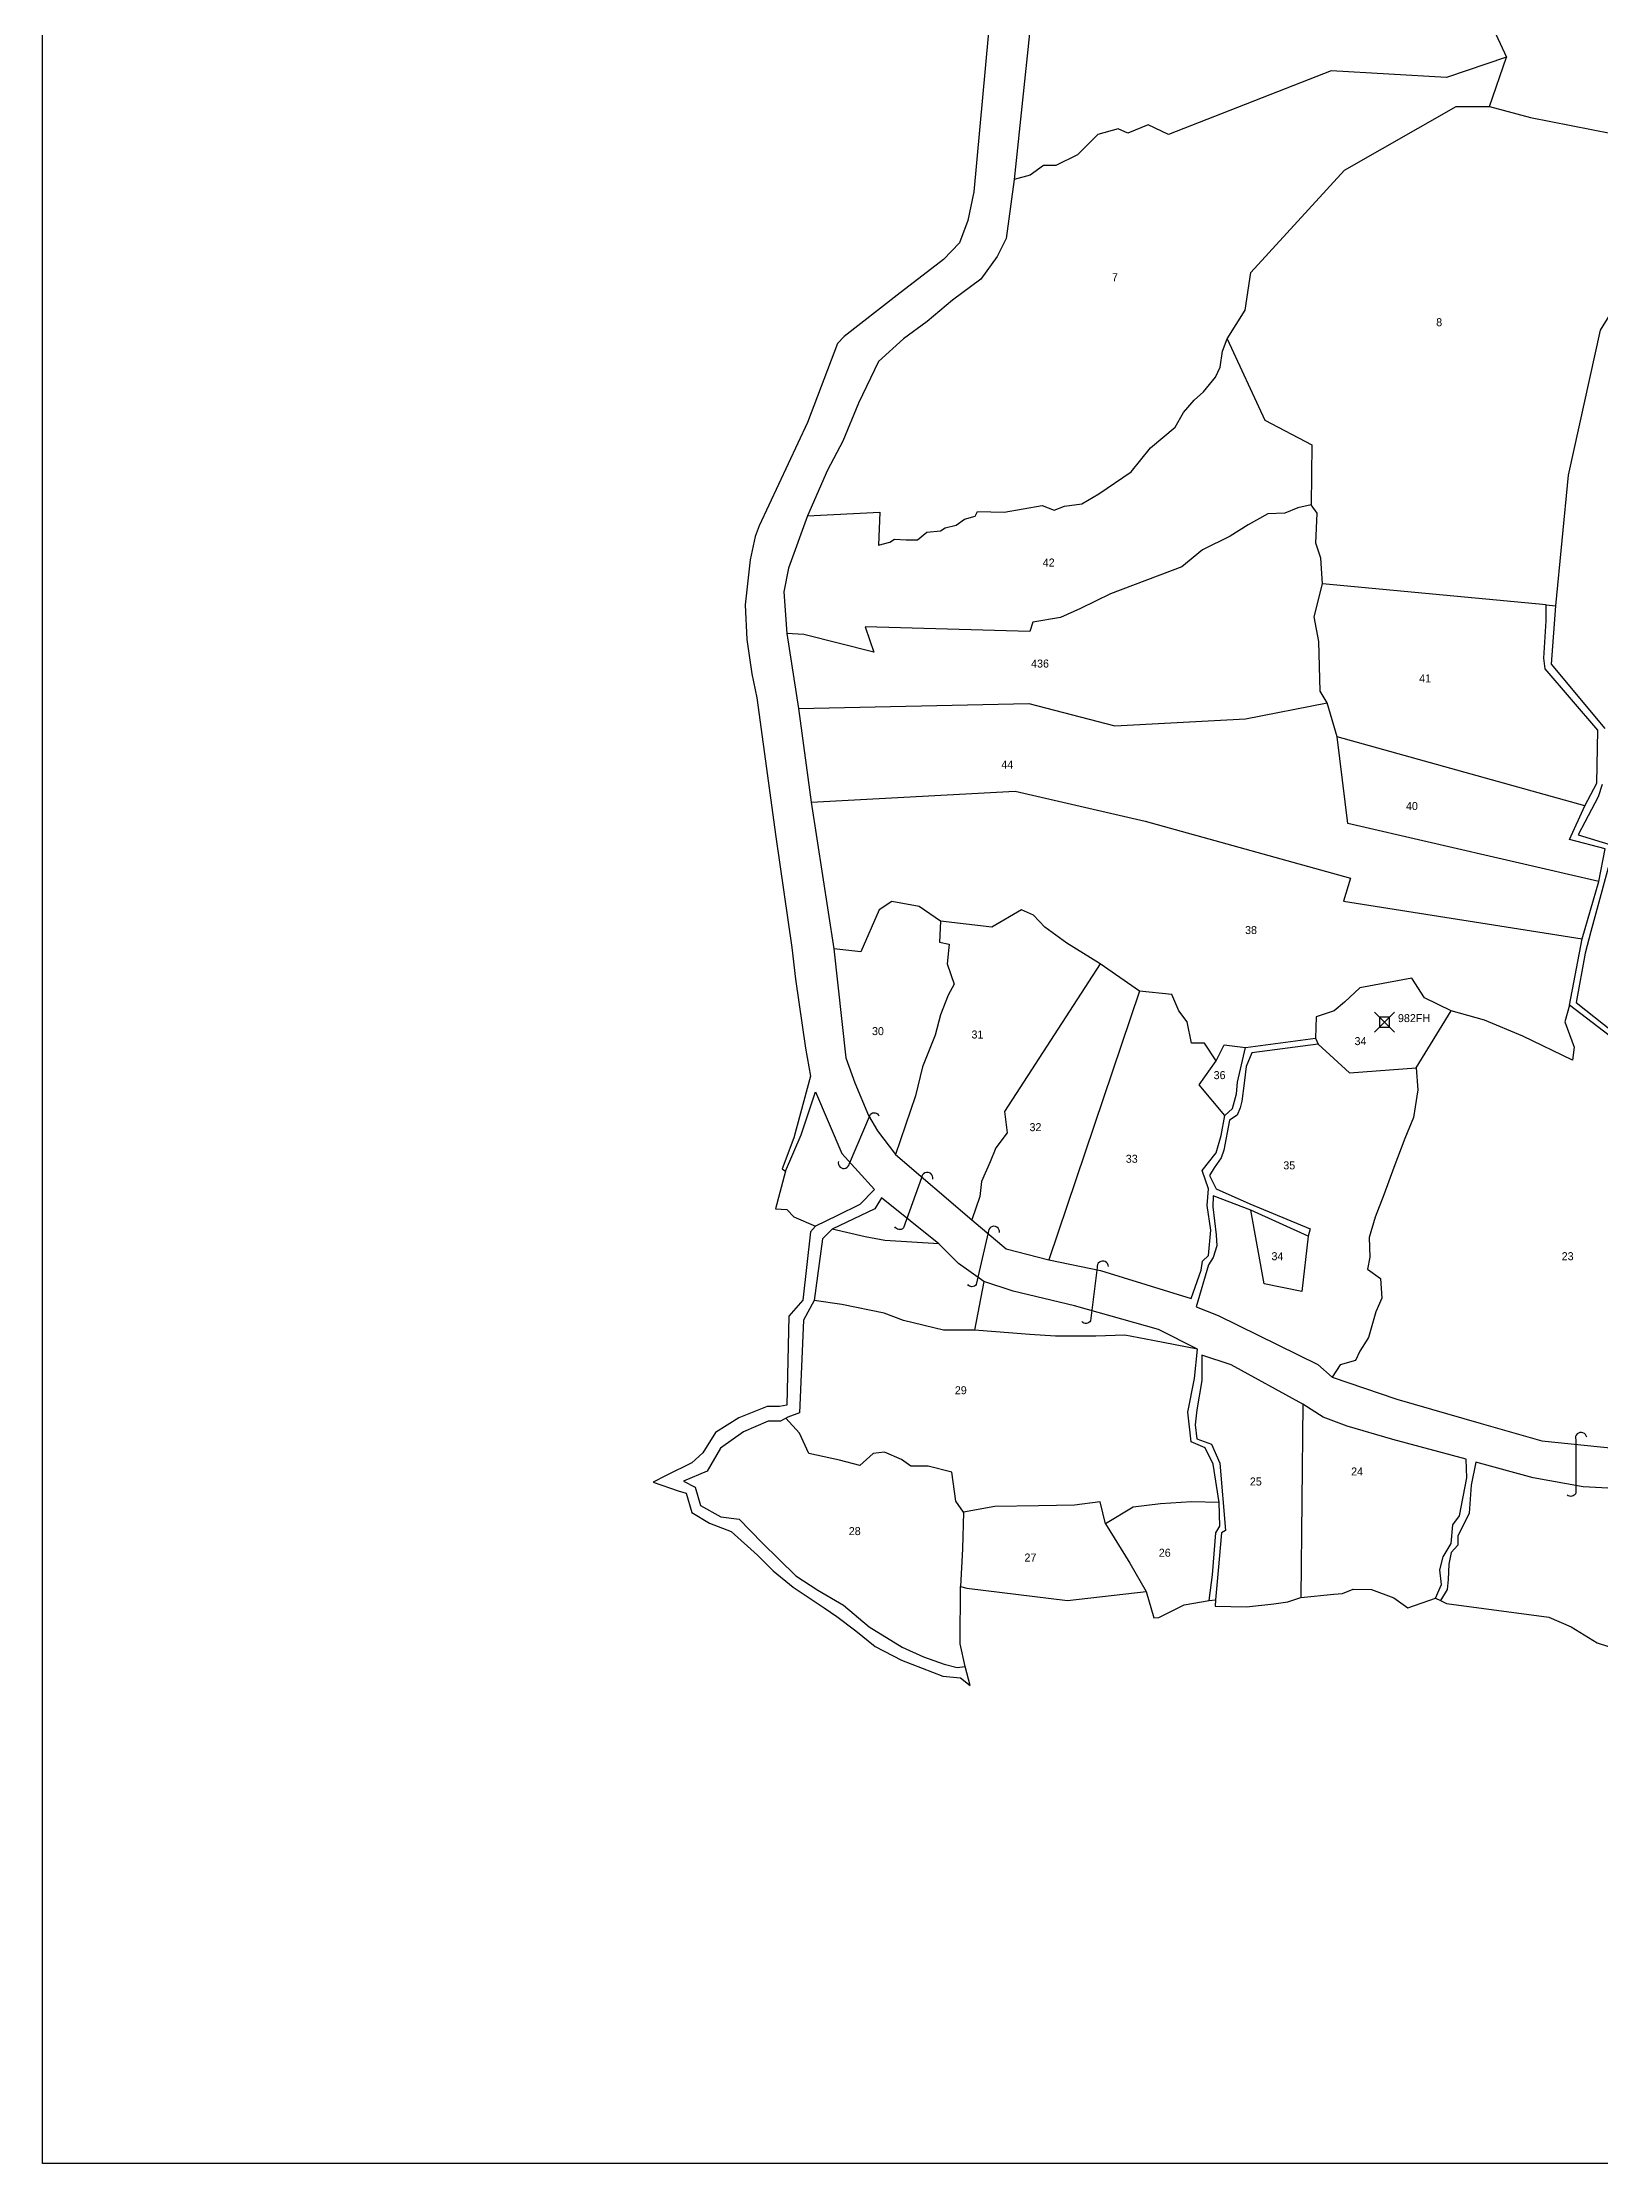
# Model space of a CAD drawing. Header units: inches. Extents: x 152888 to 154673, y 178610 to 180394.
# Drawn here: x 152888 to 153667, y 178610 to 179670 of the extents above; entities that cross this region are included whole.
import ezdxf

# ---------------------------------------------------------------- set-up
doc = ezdxf.new("R2010")
doc.units = ezdxf.units.IN
doc.header["$MEASUREMENT"] = 0
doc.header["$PDMODE"] = 67
doc.header["$PDSIZE"] = 5
for name, color, linetype in [('BORDER-B', 3, 'CONTINUOUS'), ('IMAGE', 7, 'CONTINUOUS'), ('LINK', 4, 'CONTINUOUS'), ('NO', 1, 'CONTINUOUS'), ('PARCEL', 6, 'CONTINUOUS'), ('ROAD', 2, 'CONTINUOUS'), ('TRIG-P', 2, 'CONTINUOUS'), ('TRIG-T', 1, 'CONTINUOUS')]:
    doc.layers.add(name, color=color, linetype=linetype)
picture_1 = doc.add_image_def('image1.tif', size_in_pixel=(8507, 8505))

msp = doc.modelspace()

# ---------------------------------------------------------------- linework, layer by layer
at = {"layer": 'BORDER-B'}
for points in [[(153362.4, 179689.7), (153353.7, 179595.3), (153350.8, 179581.1), (153346.6, 179569.9), (153338.7, 179561.6), (153315.4, 179543.7), (153289, 179523), (153285.7, 179519.6), (153270.7, 179480.1), (153246.6, 179428.5), (153244.5, 179423.1), (153242, 179411.5), (153239.5, 179389), (153240.4, 179371.6), (153242.9, 179354.5), (153245.4, 179342.5), (153254.9, 179273), (153262.9, 179217.7), (153264.6, 179201.9), (153269.6, 179167.4), (153272.1, 179153.3), (153263.8, 179122.5), (153258, 179107.1), (153259.6, 179105.9), (153254.6, 179087.1), (153260.4, 179086.7), (153263.8, 179083), (153274.6, 179078.4), (153272.1, 179075.5), (153268.4, 179041.4), (153261.3, 179033.5), (153260.4, 178989), (153256.7, 178988.2), (153250.5, 178988.2), (153236.3, 178982.7), (153224.7, 178975.3), (153218.3, 178965.1), (153212.9, 178960.1), (153200, 178953.8), (153193.6, 178950.4)], [(153193.6, 178950.4), (153206, 178946.1), (153210, 178944.9), (153212.8, 178935.3), (153221.7, 178929.9), (153232.6, 178925.8), (153245.7, 178914), (153253.6, 178906.1), (153263.5, 178898), (153279, 178887.7), (153285.3, 178883.3), (153294.8, 178876.1), (153304.5, 178868.3), (153317.6, 178861.5), (153338.3, 178853.5), (153347.2, 178852.6), (153351.9, 178848.9)], [(153351.9, 178848.9), (153349.4, 178858.3), (153347, 178869.6), (153347.1, 178898.4), (153350.2, 178897.5), (153400.6, 178891.3), (153439.9, 178895.9), (153443.7, 178882.7), (153446.2, 178882.9), (153458.9, 178889.1), (153471.3, 178891.4), (153474.6, 178891.7), (153474.4, 178888.5), (153490.1, 178888.2), (153503.6, 178889.7), (153510.7, 178890.6), (153517.1, 178892.9), (153533.7, 178894.5), (153538, 178894.8), (153543.3, 178897), (153552.4, 178896.8), (153563.7, 178892.6), (153570.7, 178887.7), (153584.4, 178892.5), (153587, 178891.4), (153590, 178889.8), (153641, 178883), (153652.3, 178878.2), (153665.2, 178870.2), (153688.4, 178862.7)]]:
    msp.add_lwpolyline(points, dxfattribs=at)
at = {"layer": 'LINK'}
for points in [[(153286.1, 179110.8, 1.087578), (153291.6, 179109.8), (153302.1, 179134.4, -0.507455), (153306.4, 179133.6)], [(153333.3, 179101.9, 1.087578), (153327.7, 179102.6), (153318.6, 179077.5, -0.507455), (153314.3, 179078.1)], [(153366.6, 179075.3, 1.087578), (153361, 179075.3), (153355, 179049.2, -0.507455), (153350.7, 179049.2)], [(153421, 179058.2, 1.087578), (153415.4, 179057.7), (153412.1, 179031.1, -0.507455), (153407.8, 179030.7)], [(153660, 178972.9, 1.087578), (153654.5, 178971.7), (153654.5, 178944.9, -0.507455), (153650.3, 178944)]]:
    msp.add_lwpolyline(points, format="xyb", dxfattribs=at)
at = {"layer": 'PARCEL'}
for points in [[(153566.1, 179959), (153567, 179899.3), (153560.9, 179840.3), (153579.9, 179759), (153588, 179731.8), (153619.9, 179662.7), (153590, 179652.5), (153532.4, 179655.9), (153451, 179624.1), (153440.9, 179628.8), (153430.7, 179624.7), (153425.9, 179626.8), (153415.8, 179624.1), (153405.6, 179613.9), (153394.7, 179608.5), (153388.6, 179608.5), (153381.9, 179603.7), (153374, 179601.6)], [(153480.4, 179521.9), (153489.4, 179536.3), (153492.1, 179555.1), (153539, 179606.2), (153594.7, 179638), (153611.5, 179638), (153619.9, 179662.7)], [(153611.5, 179638), (153631.9, 179632.6), (153723.3, 179614.6), (153699.5, 179579.3), (153666.8, 179526.3), (153650.7, 179453.8), (153644.4, 179388.5)], [(153270.7, 179433.5), (153306.8, 179435.2), (153306.1, 179418.7), (153311.8, 179420.2), (153314.1, 179421.8), (153319.9, 179421.4), (153325.7, 179421.4), (153330.3, 179425.2), (153337.2, 179426), (153339.5, 179427.5), (153344.9, 179428.7), (153349.1, 179431.7), (153354.5, 179433.3), (153355.6, 179435.6), (153369, 179435.2), (153387.9, 179438.6), (153394, 179436.3), (153399, 179438.3), (153407.8, 179439.4), (153416.3, 179444.4), (153432.4, 179455.5), (153442, 179467.4), (153454.3, 179477.8), (153458.5, 179485.1), (153463.9, 179491.2), (153468.5, 179495.4), (153474.6, 179502.7), (153476.9, 179507.7), (153478.1, 179515.8), (153480.4, 179521.9), (153499.2, 179481.2), (153522.6, 179469), (153522.3, 179439), (153515.7, 179437.5), (153509.2, 179434.8), (153500.7, 179434.4), (153490.8, 179429), (153481.9, 179423.3), (153468.1, 179416.4), (153457.7, 179407.9), (153422, 179394.5), (153407.1, 179387.2), (153397.1, 179382.6), (153383.2, 179380.3), (153381.7, 179375.7), (153299.5, 179378), (153303.8, 179365.3), (153268.8, 179374.2), (153260.3, 179374.6)], [(153266.2, 179337.1), (153381.3, 179339.6), (153424.3, 179328.5), (153489.6, 179331.9), (153530.3, 179340), (153526.9, 179345.8), (153526.1, 179370.7), (153523.8, 179383), (153528, 179399.5), (153527.2, 179412.2), (153524.6, 179419.8), (153525.3, 179434.8), (153522.3, 179439)], [(153639.8, 179389), (153528, 179399.5)], [(153666.1, 179250.7), (153540.7, 179279.7), (153535.4, 179323), (153530.3, 179340)], [(153659.1, 179288.5), (153535.4, 179323)], [(153272.5, 179290.4), (153374.5, 179295.8), (153439.4, 179280.8), (153541.9, 179252.4), (153538.4, 179240.9), (153657.7, 179222.1)], [(153474.9, 179161), (153469, 179169.9), (153462.6, 179169.9), (153460.4, 179180.6), (153456.2, 179186.1), (153452.7, 179194.2), (153436.5, 179195.9), (153416.9, 179209.6), (153400.3, 179219.8), (153389.2, 179227.9), (153383.6, 179233.9), (153377.6, 179236.5), (153362.7, 179227.9), (153337.1, 179230.9), (153326.4, 179238.2), (153312.8, 179240.7), (153306.4, 179236.5), (153297.4, 179215.6), (153283.9, 179217)], [(153337.1, 179230.9), (153336.7, 179220.3), (153336.7, 179220.3), (153341.4, 179219.4), (153340.5, 179209.6), (153343.9, 179199.4), (153340.9, 179193.8), (153337.1, 179184), (153334.5, 179173.8), (153328.1, 179158), (153324.7, 179143.5), (153314.7, 179114.2)], [(153416.9, 179209.6), (153369.1, 179135.8), (153370.4, 179125.1), (153364.8, 179117.5), (153361.9, 179110.6), (153357.6, 179100.8), (153356.7, 179093.2), (153352.7, 179081.6)], [(153651.4, 179188.8), (153649, 179180.6), (153653.7, 179167.8), (153652.9, 179161.4), (153628.1, 179173.3), (153608.9, 179181.4), (153592.3, 179186.1), (153579, 179192.5), (153572.6, 179202.3), (153546.6, 179197.6), (153538.9, 179190.4), (153533.8, 179186.1), (153524.9, 179183.1), (153524.5, 179172.3)], [(153436.5, 179195.9), (153391.3, 179061.6)], [(153525.9, 179169.3), (153541.5, 179155), (153574.8, 179157.6), (153592.3, 179186.1)], [(153479.2, 179133.7), (153466.4, 179149), (153474.9, 179161), (153478.8, 179169.1), (153489.6, 179167.7)], [(153574.8, 179157.6), (153575.6, 179146.5), (153573.5, 179132.8), (153569.2, 179122.2), (153563.7, 179107.7), (153558.6, 179094), (153554.3, 179082.9), (153551.3, 179072.7), (153551.7, 179062.9), (153550.5, 179056.9), (153556.9, 179052.2), (153557.7, 179042.4), (153554.7, 179035.6), (153550.9, 179022.8), (153546.6, 179016), (153544.5, 179011.3), (153536.8, 179009.1), (153532.9, 179002.9)], [(153520.8, 179073.4), (153517.6, 179045.8), (153498.8, 179049.6), (153492.1, 179086.4)], [(153336.3, 179069.5), (153309.3, 179071.2), (153299.5, 179073), (153283, 179076.9)], [(153358.8, 179050.7), (153354.1, 179026.5), (153338.7, 179026.5), (153318.7, 179031.2), (153308.9, 179035), (153287.9, 179039.3), (153274, 179041.2)], [(153465.6, 179016.9), (153443.3, 179021.3), (153429.2, 179023.9), (153414.7, 179023.5), (153394.6, 179023.5), (153381.8, 179024.3), (153354.1, 179026.5)], [(153518.1, 178989.5), (153517.1, 178892.9)], [(153348.7, 178935.4), (153344.8, 178941), (153342.8, 178955.5), (153330.9, 178958.5), (153322.3, 178958.5), (153317.7, 178961.8), (153309.1, 178965.4), (153303.4, 178964.8), (153296.8, 178958.8), (153286.6, 178961.5), (153271.4, 178964.8), (153266.7, 178975), (153259.9, 178982.5)], [(153419.5, 178929.7), (153416.9, 178940.6), (153404, 178939), (153386.1, 178938.7), (153364.3, 178938.3), (153348.7, 178935.4), (153348.1, 178917.2), (153347.1, 178898.4)], [(153476.3, 178940.3), (153462.5, 178940.6), (153447, 178939.7), (153433.4, 178938), (153419.5, 178929.7), (153431.7, 178909.9), (153439.9, 178895.9)]]:
    msp.add_lwpolyline(points, dxfattribs=at)
at = {"layer": 'ROAD'}
for points in [[(153383.2, 179690.3), (153374, 179601.6), (153370, 179572.1), (153365.4, 179563.1), (153357.3, 179551.8), (153343.2, 179541.3), (153330.5, 179530.5), (153318.7, 179521.9), (153306.1, 179510.5), (153296.1, 179489.7), (153288.4, 179470.7), (153280.7, 179456.2), (153270.7, 179433.5), (153261.2, 179407.2), (153258.9, 179395.5), (153260.3, 179374.6), (153266.2, 179337.1), (153272.5, 179290.4), (153283.9, 179217), (153289.8, 179162.6), (153294.3, 179150), (153301.1, 179133.7), (153305.6, 179126), (153314.7, 179114.2), (153352.7, 179081.6), (153370, 179067.1), (153391.3, 179061.6), (153417.1, 179056.2), (153462.4, 179042.2), (153467.4, 179056.5), (153468.1, 179060.9), (153471.1, 179063.7), (153472.2, 179076.4), (153470.4, 179088.7), (153471.1, 179097), (153467.8, 179106.2), (153474.8, 179115), (153477.3, 179123.8), (153479.2, 179133.7), (153483.1, 179137.2), (153485, 179144.6), (153485.6, 179150.3), (153489.6, 179167.7), (153524.5, 179172.3), (153525.9, 179169.3), (153492.6, 179165.1), (153489.8, 179158.2), (153488.9, 179149.9), (153487.7, 179140.9), (153486.8, 179137.6), (153485.4, 179133.9), (153481.5, 179131.4), (153478.7, 179116.4), (153477.3, 179112.5), (153473.9, 179107.6), (153471.5, 179103.7), (153474.8, 179097), (153491.7, 179089.6), (153521.9, 179077.1), (153520.8, 179073.4), (153492.1, 179086.4), (153473.4, 179093.5), (153473.2, 179088), (153474.8, 179074.1), (153475.2, 179068.6), (153473.4, 179062.8), (153471.1, 179059.1), (153464.8, 179038.1), (153475.9, 179033.7), (153525.7, 179009.3), (153532.9, 179002.9), (153565.1, 178992), (153607.3, 178979.8), (153637.6, 178971.2), (153681.6, 178966.7)], [(153691, 179158.5), (153651.4, 179188.8), (153657.7, 179222.1), (153666.1, 179250.7), (153669.3, 179267), (153651.4, 179271.7), (153659.1, 179288.5), (153665, 179299.8), (153665.5, 179326.3), (153639.2, 179356.9), (153638.5, 179362.3), (153639.8, 179380.9), (153639.8, 179389), (153644.4, 179388.5), (153642.3, 179359.3), (153669.1, 179327.1)], [(153667.7, 179299.1), (153665.7, 179293), (153655.7, 179274), (153673.8, 179268.5), (153662.1, 179225.7), (153659.3, 179214.9), (153654.8, 179190.2), (153691.7, 179160.8)], [(153259.6, 179105.9), (153267.5, 179124.1), (153274.7, 179145.5), (153287.9, 179114.7), (153304.2, 179096.8), (153296.9, 179089.2), (153285.4, 179083.6), (153274.6, 179078.4)], [(153471.3, 178891.4), (153473, 178904.2), (153474.7, 178925.1), (153476.7, 178928.4), (153476.3, 178940.3), (153473.4, 178959.5), (153469.3, 178967.7), (153462.4, 178970.6), (153460.7, 178985.4), (153464, 179002.2), (153465.6, 179016.9), (153446, 179026.7), (153404.1, 179038.6), (153373.4, 179046), (153358.8, 179050.7), (153346.1, 179059.7), (153336.3, 179069.5), (153307.6, 179092.5), (153304.3, 179087.1), (153283, 179076.9), (153278.1, 179072), (153274, 179041.2), (153268.6, 179031.4), (153266.6, 178985.1), (153260.8, 178983), (153257.2, 178981), (153251, 178981), (153238.7, 178975.7), (153227.2, 178967.5), (153220.5, 178955.9), (153208.7, 178951), (153214.6, 178948), (153217.2, 178938.8), (153227.4, 178933.2), (153236.6, 178931.9), (153248, 178920.1), (153264.8, 178903.7), (153275.9, 178896.5), (153288.7, 178889), (153301.5, 178878.2), (153317.9, 178868), (153328.7, 178863.1), (153338.9, 178859.5), (153345.5, 178857.8), (153349.4, 178858.3)], [(153584.4, 178892.5), (153587.4, 178899.3), (153586.6, 178906.7), (153588.2, 178913.2), (153592.3, 178919.8), (153593.1, 178929.2), (153596.4, 178933.7), (153600.1, 178952.6), (153599.7, 178962), (153563.2, 178971.8), (153540.3, 178978.4), (153528.4, 178982.9), (153518.1, 178989.5), (153482.4, 179009.1), (153467.7, 179014), (153467.7, 179001.3), (153465.2, 178986.6), (153464.4, 178979.2), (153465.2, 178972.2), (153472.6, 178969.4), (153476.7, 178959.9), (153479.6, 178926.3), (153477.5, 178925.1), (153475.9, 178906.3), (153474.6, 178891.7)], [(153760.2, 178820.8), (153784.9, 178869.9), (153802, 178874.8), (153809.6, 178883.8), (153822.7, 178910.4), (153834.9, 178931.1), (153836.7, 178937.9), (153794.8, 178941), (153756.9, 178942.4), (153714.1, 178945.1), (153658.3, 178948.1), (153633.3, 178952.6), (153604.6, 178960.4), (153602.2, 178948.9), (153601.3, 178934.9), (153595.6, 178923.5), (153595.6, 178919), (153592.3, 178915.3), (153591.1, 178909.5), (153590.7, 178901.8), (153590.3, 178896.8), (153587, 178891.4)]]:
    msp.add_lwpolyline(points, dxfattribs=at)
at = {"layer": 'TRIG-P'}
msp.add_point((153559, 179180.3), dxfattribs=at)

# ---------------------------------------------------------------- texts
at = {"layer": 'NO'}
for s, p in [('7', (153422.8, 179550.7)), ('8', (153584.8, 179528.2)), ('42', (153388.2, 179408.1)), ('436', (153382.4, 179357.6)), ('41', (153576.3, 179350.2)), ('44', (153367.5, 179307.1)), ('40', (153569.7, 179286.4)), ('38', (153489.3, 179224.4)), ('30', (153302.9, 179173.9)), ('31', (153352.6, 179172.2)), ('34', (153544, 179168.9)), ('36', (153473.6, 179151.9)), ('32', (153381.6, 179125.9)), ('33', (153429.7, 179110.1)), ('35', (153508.4, 179106.8)), ('34', (153502.5, 179061.4)), ('23', (153647.5, 179061.4)), ('29', (153344.3, 178994.4)), ('24', (153542.3, 178953.8)), ('25', (153491.7, 178948.8)), ('28', (153291.3, 178924)), ('27', (153379.1, 178910.8)), ('26', (153446.2, 178913.2))]:
    msp.add_text(s, height=4, dxfattribs=at).set_placement(p)
at = {"layer": 'TRIG-T'}
msp.add_text('982FH', height=4, dxfattribs=at).set_placement((153565.7, 179180.4))

# ---------------------------------------------------------------- pictures from other files: only their frames are drawn
at = {"layer": 'IMAGE'}
image = msp.add_image(picture_1, insert=(152888.4, 178609.9), size_in_units=(1784.6, 1784.2), dxfattribs=at)
image.dxf.flags = 15

doc.saveas('drawing.dxf')
